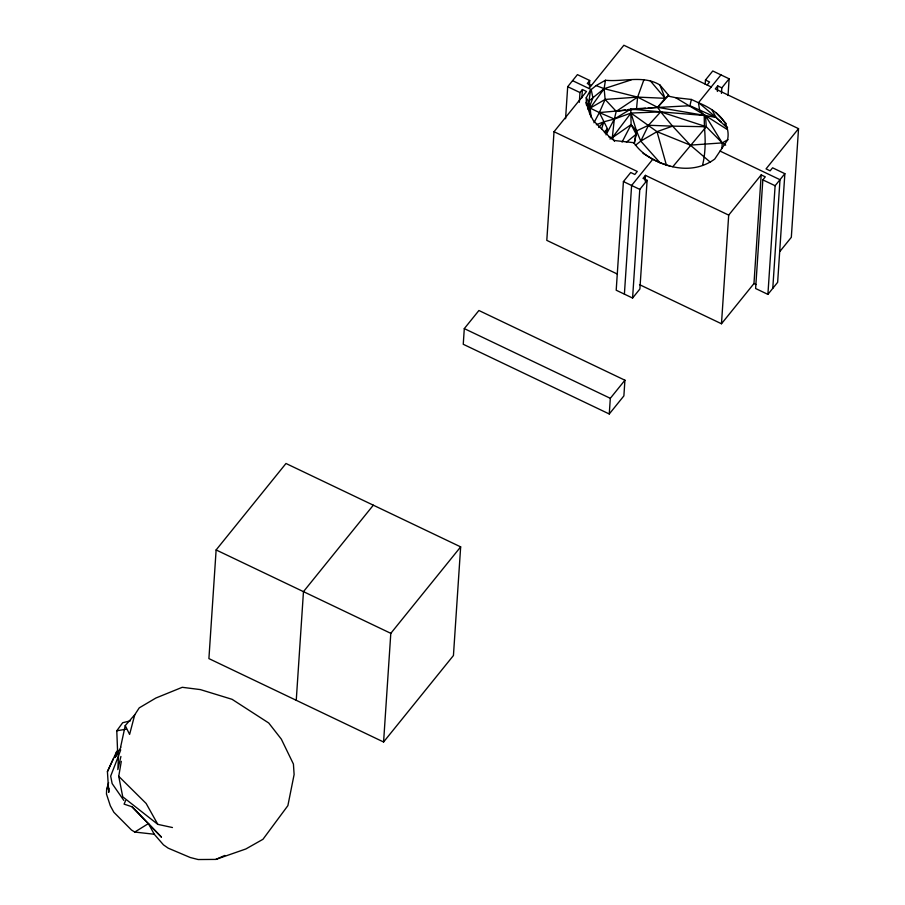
<?xml version="1.0" encoding="UTF-8"?>
<svg xmlns="http://www.w3.org/2000/svg" width="905" height="905" viewBox="0 0 905 905"><rect width="100%" height="100%" fill="white"/><g stroke="black" fill="none" stroke-linecap="round" stroke-linejoin="round"><path stroke-width="1.36" d="M108.6 782.621L106.654 789.284L106.462 794.002L110.32 805.789L113.86 812.271L131.463 829.998L134.777 832.057L154.246 834.24L163.454 844.84L168.183 848.155L190.276 857.521L198.172 859.535L215.854 859.411L245.832 848.981L262.97 839.286L287.88 805.642L294.114 774.556L293.424 764.058L281.331 739.136L268.74 723.005L232.076 699.316L200.378 689.599L182.256 687.302L155.852 698.038L139.223 707.88L134.743 714.792L125.241 725.595L120.682 746.772M586.417 105.048L586.236 97.751L590.558 90.059L596.135 85.579L605.422 80.262C623.432 82.072 643.398 74.9 659.892 84.968L668.648 95.33L657.607 107.344L599.382 112.571L590.162 108.125L588.397 101.349L586.236 97.751M120.693 749.894L118.487 756.003L117.842 769.612L120.908 756.467M721.964 148.284L722.213 142.9L705.47 115.569L675.639 97.672L668.15 96.111M216.125 549.946L208.908 658.602L383.584 741.998L453.439 655.525L460.656 546.88L285.98 463.484L216.125 549.946L390.802 633.342L383.584 741.998M296.252 700.3L303.469 591.644L373.324 505.182M464.299 328.606L463.247 344.273L609.269 413.981L623.884 395.892L624.925 380.213L478.915 310.506L464.299 328.606L610.309 398.313L609.269 413.981M579.324 102.31L579.981 92.559L582.413 89.538L586.508 91.496L554.018 131.711L546.801 240.368L617.436 274.091M565.568 118.736L567.695 86.699L577.435 74.629L589.721 80.5L589.347 86.066M581.858 97.898L582.413 89.538M554.018 131.711L637.256 171.452L634.824 174.473L630.728 172.516L623.421 181.566L616.203 290.222L632.584 298.039L639.892 288.989L647.109 180.333L643.014 178.387L645.446 175.366L728.695 215.107L721.477 323.764L639.496 284.623M624.393 294.125L631.611 185.48L652.822 159.212C672.325 169.642 695.843 172.866 714.712 159.076L727.53 140.015C731.557 121.417 713.955 109.086 699.079 103.012L698.456 102.74L720.957 74.889M632.584 298.039L639.79 189.383L647.109 180.333M645.073 180.943L645.446 175.366M705.176 84.199L705.459 80.025L712.767 70.975L729.136 78.803L728.027 95.523M717.371 91.473L717.733 85.896L721.828 87.853L721.455 93.419M721.477 323.764L753.967 283.548L761.184 174.891L765.279 176.848L762.836 179.869L755.618 288.514L767.904 294.385L777.644 282.326L784.861 173.67L772.587 167.81L770.144 170.83L766.049 168.873L798.538 128.657L715.301 88.916L717.733 85.896M767.904 294.385L775.121 185.729L784.861 173.67M772.78 288.356L779.997 179.699L720.018 151.056M798.538 128.657L791.321 237.314L779.906 251.443M109.053 788.244L108.747 792.361L107.424 771.626L113.283 758.888M587.82 108.996L590.558 90.059M643.975 79.583L637.606 97.107L636.498 109.2L628.115 109.505M605.422 80.262L604.144 88.679L590.162 108.125L591.044 117.084L589.37 109.55L589.709 106.394L592.899 97.729L591.191 89.55L572.571 80.658M668.648 95.33L665.13 98.306L637.606 97.107L616.237 111.36L614.337 119.041L612.3 137.696L614.472 141.259M172.459 827.532L157.821 824.365L122.741 796.807L118.736 776.32L121.304 761.354M702.597 164.948C705.696 152.447 705.538 139.415 704.395 126.689L704.214 115.444M587.786 103.985L588.397 101.349L604.144 88.679L631.158 79.912M648.206 107.955L689.927 105.715L691.375 99.46L675.639 97.672M134.743 714.792L129.607 734.408L125.241 725.595M606.056 133.646L607.447 128.748L599.382 112.571L605.128 99.426L604.144 88.679L596.135 85.579M118.431 753.356L114.89 757.496L116.824 751.195L107.424 771.626M601.553 129.076L603.839 121.813L614.337 119.041L630.989 113.057L660.673 111.869L705.47 115.569L716.047 117.435L721.296 122.085M118.487 756.003L110.682 776.105L112.141 783.583L123.793 800.393M125.591 800.597L124.087 804.126L132.04 806.785L161.407 837.08L132.04 806.785M635.389 145.343L640.774 141.09L648.5 125.275L660.673 111.869L706.273 126.734L722.213 142.9L725.663 145.173M622.04 142.13L631.102 124.607L630.762 109.098L660.673 111.869L672.573 126.134L690.334 145.128L710.47 162.323M605.128 133.182L607.447 128.748L604.325 132.175M606.011 134.879L614.337 119.041L630.762 109.098M593.94 122.752L599.382 112.571L614.337 119.041M589.37 109.55L590.162 108.125L605.128 99.426L637.606 97.107L657.607 107.344L705.47 115.569L726.579 129.087M106.654 789.284L107.887 787.09M114.89 757.496L120.931 747.236M117.661 752.983L116.779 730.799L122.684 722.722L130.456 720.833M727.948 139.653L722.213 142.9L690.334 145.128L657.007 131.666L630.989 113.057L612.3 137.696L609.936 138.963M589.721 80.5L587.288 83.509L591.384 85.466M588.94 88.486L623.873 45.25L711.206 86.948M707.11 84.991L709.554 81.982L705.459 80.025M721.828 87.853L729.136 78.803M390.802 633.342L460.656 546.88M728.695 215.107L761.184 174.891M610.309 398.313L624.925 380.213M672.777 166.769L706.273 126.734L705.47 115.569M659.892 84.968L665.13 98.306L657.607 107.344L660.673 111.869M598.669 127.492L603.839 121.813L596.327 124.732M626.418 142.187L636.192 134.234L636.498 130.931L630.989 113.057M660.107 162.855L640.774 141.09L636.498 130.931L631.102 124.607L612.3 137.696L608.839 136.893M134.777 832.057L148.42 823.573L154.246 834.24M640.774 141.09L657.007 131.666L672.573 126.134L706.273 126.734M215.854 859.411L224.813 855.451M116.779 730.799L125.919 729.215M625.479 109.924L616.237 111.36L605.128 99.426M637.471 108.657L645.525 108.136M672.573 126.134L648.5 125.275L636.498 130.931L634.258 143.454L636.192 134.234L631.102 124.607M604.144 88.679L637.606 97.107M669.858 165.988C655.537 161.972 642.324 155.083 633.828 142.696L614.371 140.524L611.045 138.454L593.442 120.727L589.913 114.234L586.044 102.457M689.927 105.715L716.047 117.435L727.405 128.058M691.375 99.46L698.456 102.729L699.599 110.059L704.056 115.32M567.695 86.699L579.981 92.559M762.836 179.869L775.121 185.729M623.421 181.566L639.79 189.383M753.967 283.548L756.014 284.521M643.036 153.307L652.822 159.212M699.079 103.012L716.047 117.435L711.873 109.618M724.441 124.867L727.586 127.662M118.736 776.32L146.146 803.459L157.821 824.365M715.934 112.548L726.319 123.815M650.163 80.658L665.13 98.306M657.007 131.666L666.499 165.434"/></g></svg>
